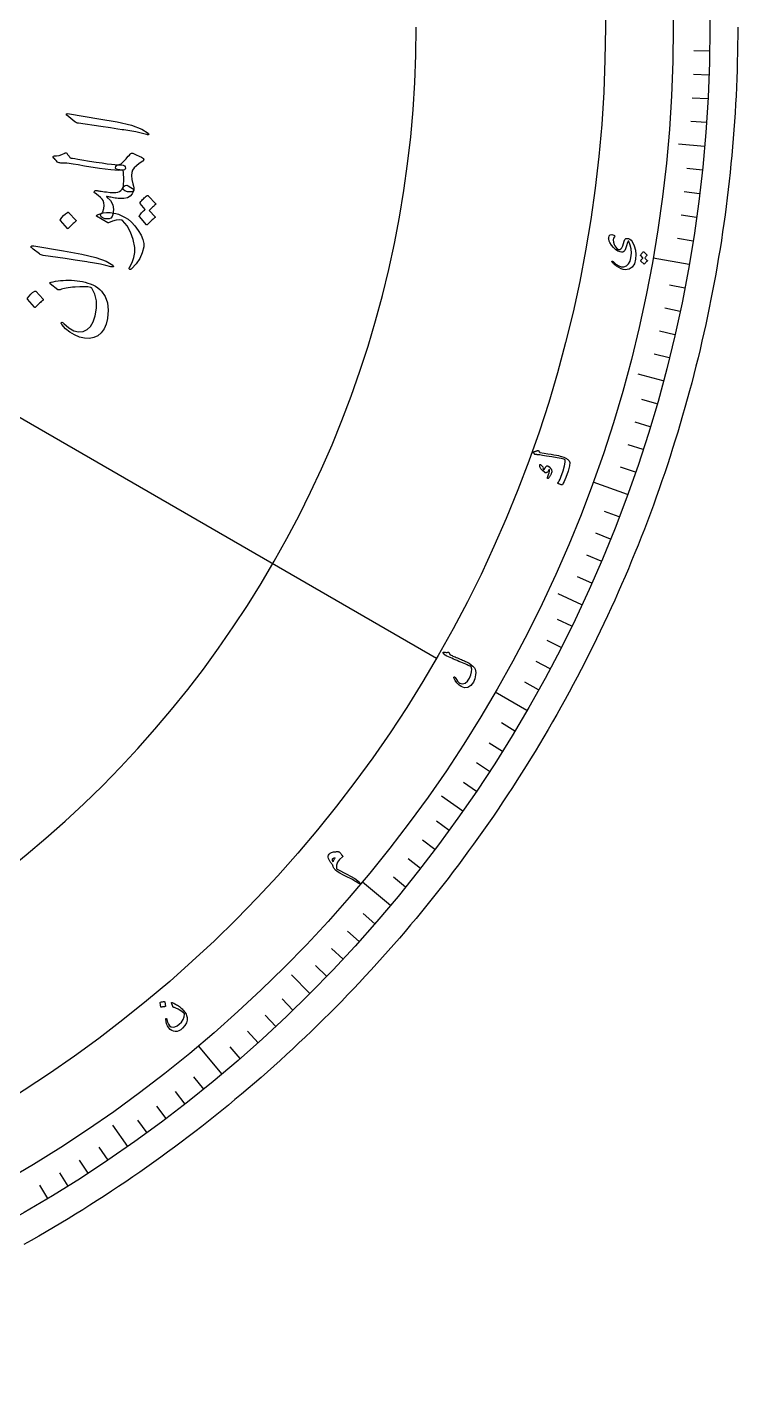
# Model space of a CAD drawing. Header units: millimetres. Extents: x -56 to 56, y -56 to 72.
# Drawn here: x 27.2 to 55.5, y -54.4 to 0 of the extents above; entities that cross this region are included whole.
import ezdxf

# ---------------------------------------------------------------- set-up
doc = ezdxf.new("R2010")
doc.units = ezdxf.units.MM
for name, color, linetype in [('CUT_OUTER', 1, 'Continuous'), ('ENGRAVE', 7, 'Continuous'), ('ENGRAVE_FINE', 8, 'Continuous'), ('TEXT', 5, 'Continuous')]:
    doc.layers.add(name, color=color, linetype=linetype)

msp = doc.modelspace()

# ---------------------------------------------------------------- linework, layer by layer
at = {"layer": 'CUT_OUTER'}
msp.add_lwpolyline([(55.5, 0), (55.499, -0.3405), (55.4958, -0.6811), (55.4906, -1.0216), (55.4833, -1.362), (55.4739, -1.7025), (55.4624, -2.0428), (55.4488, -2.3831), (55.4331, -2.7233), (55.4154, -3.0633), (55.3956, -3.4033), (55.3736, -3.7431), (55.3496, -4.0828), (55.3235, -4.4224), (55.2953, -4.7618), (55.2651, -5.1009), (55.2328, -5.44), (55.1983, -5.7788), (55.1618, -6.1173), (55.1233, -6.4557), (55.0826, -6.7938), (55.0399, -7.1316), (54.9951, -7.4692), (54.9482, -7.8065), (54.8993, -8.1435), (54.8483, -8.4802), (54.7952, -8.8166), (54.7401, -9.1527), (54.6829, -9.4884), (54.6237, -9.8237), (54.5624, -10.1587), (54.499, -10.4933), (54.4336, -10.8275), (54.3661, -11.1613), (54.2966, -11.4947), (54.2251, -11.8276), (54.1515, -12.1601), (54.0758, -12.4922), (53.9982, -12.8237), (53.9185, -13.1548), (53.8367, -13.4854), (53.753, -13.8155), (53.6672, -14.145), (53.5794, -14.4741), (53.4896, -14.8026), (53.3977, -15.1305), (53.3039, -15.4578), (53.208, -15.7846), (53.1102, -16.1108), (53.0103, -16.4364), (52.9085, -16.7613), (52.8046, -17.0857), (52.6988, -17.4093), (52.591, -17.7324), (52.4812, -18.0547), (52.3694, -18.3764), (52.2557, -18.6974), (52.14, -19.0177), (52.0223, -19.3372), (51.9027, -19.6561), (51.7811, -19.9742), (51.6576, -20.2915), (51.5321, -20.6081), (51.4047, -20.9239), (51.2753, -21.2389), (51.144, -21.5532), (51.0108, -21.8666), (50.8757, -22.1791), (50.7386, -22.4909), (50.5997, -22.8018), (50.4588, -23.1118), (50.3161, -23.421), (50.1714, -23.7293), (50.0249, -24.0367), (49.8764, -24.3432), (49.7261, -24.6488), (49.5739, -24.9534), (49.4199, -25.2571), (49.264, -25.5599), (49.1062, -25.8617), (48.9466, -26.1625), (48.7852, -26.4624), (48.6219, -26.7612), (48.4568, -27.059), (48.2898, -27.3558), (48.1211, -27.6516), (47.9505, -27.9464), (47.7781, -28.2401), (47.6039, -28.5327), (47.428, -28.8243), (47.2502, -29.1147), (47.0707, -29.4041), (46.8894, -29.6924), (46.7063, -29.9795), (46.5215, -30.2655), (46.3349, -30.5504), (46.1466, -30.8341), (45.9565, -31.1167), (45.7647, -31.3981), (45.5712, -31.6783), (45.376, -31.9574), (45.179, -32.2352), (44.9804, -32.5118), (44.78, -32.7872), (44.578, -33.0613), (44.3743, -33.3342), (44.1689, -33.6059), (43.9619, -33.8762), (43.7532, -34.1454), (43.5429, -34.4132), (43.3309, -34.6797), (43.1173, -34.9449), (42.9021, -35.2088), (42.6852, -35.4714), (42.4668, -35.7327), (42.2467, -35.9925), (42.0251, -36.2511), (41.8019, -36.5083), (41.5771, -36.7641), (41.3507, -37.0185), (41.1228, -37.2715), (40.8933, -37.5231), (40.6623, -37.7734), (40.4298, -38.0221), (40.1957, -38.2695), (39.9601, -38.5154), (39.7231, -38.7599), (39.4845, -39.0029), (39.2444, -39.2444), (39.0029, -39.4845), (38.7599, -39.7231), (38.5154, -39.9601), (38.2695, -40.1957), (38.0221, -40.4298), (37.7734, -40.6623), (37.5231, -40.8933), (37.2715, -41.1228), (37.0185, -41.3507), (36.7641, -41.5771), (36.5083, -41.8019), (36.2511, -42.0251), (35.9925, -42.2467), (35.7327, -42.4668), (35.4714, -42.6852), (35.2088, -42.9021), (34.9449, -43.1173), (34.6797, -43.3309), (34.4132, -43.5429), (34.1454, -43.7532), (33.8762, -43.9619), (33.6059, -44.1689), (33.3342, -44.3743), (33.0613, -44.578), (32.7872, -44.78), (32.5118, -44.9804), (32.2352, -45.179), (31.9574, -45.376), (31.6783, -45.5712), (31.3981, -45.7647), (31.1167, -45.9565), (30.8341, -46.1466), (30.5504, -46.3349), (30.2655, -46.5215), (29.9795, -46.7063), (29.6924, -46.8894), (29.4041, -47.0707), (29.1147, -47.2502), (28.8243, -47.428), (28.5327, -47.6039), (28.2401, -47.7781), (27.9464, -47.9505), (27.6516, -48.1211), (27.3558, -48.2898), (27.059, -48.4568)], dxfattribs=at)
at = {"layer": 'ENGRAVE'}
for points in [[(0, 0), (43.4983, -25.1137)], [(54.183, -4.7404), (53.1464, -4.6497)], [(53.5637, -9.4447), (52.129, -9.1917)], [(52.5367, -14.0772), (51.5315, -13.8078)], [(51.1099, -18.6025), (49.7409, -18.1042)], [(49.2941, -22.9862), (48.351, -22.5464)], [(47.1031, -27.195), (45.8414, -26.4666)], [(44.5537, -31.1968), (43.7012, -30.5999)], [(41.6652, -34.9612), (40.5491, -34.0248)], [(38.4595, -38.4595), (37.7237, -37.7237)], [(34.9612, -41.6652), (34.0248, -40.5491)], [(31.1968, -44.5537), (30.5999, -43.7012)]]:
    msp.add_lwpolyline(points, dxfattribs=at)
for radius in [54.39, 54.39, 52.9331, 50.2275, 50.2275]:
    msp.add_circle((0, 0), radius, dxfattribs=at)
msp.add_arc((0, 0), 42.6934, 270, 0, dxfattribs=at)
at = {"layer": 'ENGRAVE_FINE'}
for points in [[(54.3817, -0.9492), (53.7574, -0.9383)], [(54.3569, -1.8982), (53.7329, -1.8764)], [(54.3155, -2.8466), (53.6919, -2.8139)], [(54.2575, -3.7941), (53.6347, -3.7505)], [(54.092, -5.6853), (53.4711, -5.62)], [(53.9846, -6.6285), (53.3649, -6.5524)], [(53.8607, -7.5696), (53.2424, -7.4827)], [(53.7204, -8.5085), (53.1037, -8.4108)], [(53.3907, -10.3781), (52.7778, -10.259)], [(53.2014, -11.3083), (52.5907, -11.1785)], [(52.996, -12.2351), (52.3876, -12.0946)], [(52.7744, -13.1581), (52.1686, -13.0071)], [(52.283, -14.9919), (51.6828, -14.8198)], [(52.0134, -15.9021), (51.4163, -15.7195)], [(51.728, -16.8074), (51.1341, -16.6145)], [(51.4268, -17.7077), (50.8364, -17.5044)], [(50.7774, -19.4916), (50.1945, -19.2679)], [(50.4295, -20.3749), (49.8506, -20.141)], [(50.0663, -21.2519), (49.4915, -21.0079)], [(49.6877, -22.1224), (49.1173, -21.8684)], [(48.8854, -23.843), (48.3242, -23.5693)], [(48.4618, -24.6925), (47.9055, -24.4091)], [(48.0235, -25.5346), (47.4722, -25.2414)], [(47.5706, -26.3688), (47.0245, -26.0661)], [(46.6213, -28.0129), (46.0861, -27.6913)], [(46.1253, -28.8223), (45.5958, -28.4914)], [(45.6153, -29.6229), (45.0916, -29.2829)], [(45.0914, -30.4145), (44.5737, -30.0654)], [(44.0024, -31.9696), (43.4973, -31.6026)], [(43.4378, -32.7327), (42.9391, -32.357)], [(42.8599, -33.4858), (42.3679, -33.1014)], [(42.269, -34.2287), (41.7837, -33.8358)], [(41.0487, -35.6831), (40.5774, -35.2734)], [(40.4196, -36.394), (39.9556, -35.9762)], [(39.7783, -37.0939), (39.3217, -36.6681)], [(39.1249, -37.7825), (38.6758, -37.3487)], [(37.7825, -39.1249), (37.3487, -38.6758)], [(37.0939, -39.7783), (36.6681, -39.3217)], [(36.394, -40.4196), (35.9762, -39.9556)], [(35.6831, -41.0487), (35.2734, -40.5774)], [(34.2287, -42.269), (33.8358, -41.7837)], [(33.4858, -42.8599), (33.1014, -42.3679)], [(32.7327, -43.4378), (32.357, -42.9391)], [(31.9696, -44.0024), (31.6026, -43.4973)], [(30.4145, -45.0914), (30.0654, -44.5737)], [(29.6229, -45.6153), (29.2829, -45.0916)], [(28.8223, -46.1253), (28.4914, -45.5958)], [(28.0129, -46.6213), (27.6913, -46.0861)]]:
    msp.add_lwpolyline(points, dxfattribs=at)
at = {"layer": 'TEXT'}
for points in [[(28.8479, -3.5682), (28.7731, -3.5), (28.7522, -3.4557), (28.7854, -3.4353), (28.8725, -3.4389), (30.0517, -3.6391), (30.775, -3.764), (31.3428, -3.9008), (31.7553, -4.0493), (32.0124, -4.2097), (32.0311, -4.2314), (32.0397, -4.2485), (32.0382, -4.261), (32.0267, -4.2689), (32.0107, -4.2735), (31.9912, -4.2745), (31.9683, -4.2722), (31.9418, -4.2663), (31.7385, -4.2118), (31.5203, -4.1634), (31.2872, -4.1211), (31.0394, -4.0849), (30.9749, -4.0742), (30.8004, -4.0473), (30.5157, -4.004), (30.1209, -3.9445), (29.2434, -3.8201), (29.1976, -3.8103), (29.1565, -3.7968), (29.1203, -3.7795), (29.0888, -3.7585)], [(29.3675, -5.2724), (29.6713, -5.322), (29.9416, -5.3646), (30.1787, -5.4001), (30.3824, -5.4286), (30.5525, -5.45), (30.6887, -5.4641), (30.7909, -5.4711), (30.8592, -5.4708), (30.9482, -5.4676), (31.0177, -5.4805), (31.0677, -5.5097), (31.0983, -5.555), (31.109, -5.6035), (31.0989, -5.642), (31.0683, -5.6706), (31.0171, -5.6892), (30.8382, -5.6982), (30.5219, -5.6735), (30.0679, -5.6151), (29.4765, -5.523), (29.2232, -5.4787), (29.0206, -5.4449), (28.8687, -5.4215), (28.7674, -5.4085), (28.5376, -5.4023), (28.4977, -5.3988), (28.4627, -5.391), (28.4326, -5.3788), (28.4074, -5.3624), (28.3507, -5.3041), (28.3069, -5.2587), (28.276, -5.2262), (28.2579, -5.2066), (28.2335, -5.1698), (28.2284, -5.1433), (28.2425, -5.1269), (28.2759, -5.1208), (28.3667, -5.1178), (28.4658, -5.0975), (28.5734, -5.0599), (28.6893, -5.0051), (28.712, -4.9955), (28.7326, -4.9941), (28.7509, -5.0009), (28.767, -5.0159), (28.7854, -5.0379), (28.8027, -5.0588), (28.8186, -5.0783), (28.8334, -5.0966), (28.8469, -5.1136), (28.8592, -5.1293), (28.8703, -5.1437), (28.8801, -5.1569), (28.8975, -5.1766), (28.9161, -5.1917), (28.936, -5.2021), (28.9571, -5.2077), (29.0048, -5.2139), (29.0891, -5.2267), (29.21, -5.2462), (29.3675, -5.2724)], [(30.711, -5.5921), (30.7211, -5.5357), (30.7468, -5.496), (30.7882, -5.4731), (30.8452, -5.467), (30.8731, -5.4648), (30.9029, -5.4536), (30.9344, -5.4334), (30.9677, -5.4042), (30.9861, -5.3853), (31.0066, -5.3644), (31.0293, -5.3415), (31.054, -5.3167), (31.0803, -5.2897), (31.1074, -5.2605), (31.1355, -5.2291), (31.1645, -5.1953), (31.2188, -5.1325), (31.2637, -5.0835), (31.2992, -5.0484), (31.3254, -5.0271), (31.3469, -5.0136), (31.3673, -5.0068), (31.3865, -5.0067), (31.4046, -5.0131), (31.5396, -5.0703), (31.6542, -5.124), (31.7483, -5.174), (31.822, -5.2205), (31.8306, -5.2297), (31.8352, -5.2417), (31.836, -5.2564), (31.8329, -5.2738), (31.8263, -5.295), (31.819, -5.3116), (31.8111, -5.3236), (31.8025, -5.331), (31.6607, -5.4201), (31.5448, -5.5086), (31.4549, -5.5965), (31.391, -5.6837), (31.3563, -5.7801), (31.3472, -5.9035), (31.3635, -6.0538), (31.4053, -6.2311), (31.4264, -6.3169), (31.4383, -6.3896), (31.4412, -6.4492), (31.4351, -6.4957), (31.4254, -6.5164), (31.4091, -6.5315), (31.3861, -6.5411), (31.3564, -6.545), (31.1933, -6.5422), (31.0816, -6.5142), (31.0214, -6.4609), (31.0125, -6.3824), (31.0241, -6.3041), (31.0326, -6.223), (31.038, -6.1393), (31.0405, -6.0528), (31.0394, -5.9638), (31.0346, -5.8726), (31.026, -5.7791), (31.0137, -5.6833), (30.8798, -5.677), (30.7847, -5.6597), (30.7285, -5.6314), (30.711, -5.5921)], [(29.8711, -6.5295), (29.8849, -6.5109), (29.9043, -6.4994), (29.9293, -6.4951), (29.96, -6.498), (29.9812, -6.5007), (30.0105, -6.5046), (30.0479, -6.5097), (30.0935, -6.5161), (30.147, -6.5237), (30.2081, -6.5324), (30.2767, -6.5421), (30.3529, -6.5529), (30.4988, -6.5719), (30.6225, -6.5799), (30.7239, -6.5769), (30.8031, -6.5629), (30.8691, -6.5374), (30.9259, -6.4989), (30.9738, -6.4472), (31.0125, -6.3824), (31.0518, -6.3228), (31.0998, -6.2914), (31.1567, -6.288), (31.2224, -6.3129), (31.3216, -6.3697), (31.3904, -6.4183), (31.4286, -6.4587), (31.4363, -6.491), (31.3818, -6.6239), (31.2989, -6.7221), (31.1875, -6.7857), (31.0477, -6.8146), (31.0057, -6.8157), (30.9611, -6.8159), (30.914, -6.8151), (30.8644, -6.8133), (30.812, -6.8098), (30.7568, -6.8039), (30.6987, -6.7958), (30.6379, -6.7853), (30.5788, -6.7743), (30.5263, -6.7648), (30.4804, -6.7568), (30.441, -6.7501), (30.4087, -6.7448), (30.3844, -6.7406), (30.3679, -6.7376), (30.3593, -6.7358), (30.3552, -6.735), (30.3525, -6.7352), (30.3511, -6.7364), (30.351, -6.7386), (30.3524, -6.7418), (30.3558, -6.7462), (30.3611, -6.7517), (30.3683, -6.7583), (30.5122, -6.8985), (30.6005, -7.0608), (30.6331, -7.2454), (30.6101, -7.4522), (30.5778, -7.5341), (30.5264, -7.5908), (30.4561, -7.6222), (30.3666, -7.6285), (30.29, -7.6174), (30.2274, -7.5987), (30.1788, -7.5725), (30.1441, -7.5387), (30.1232, -7.5029), (30.1158, -7.4707), (30.1219, -7.4421), (30.1415, -7.4172), (30.1644, -7.3972), (30.1819, -7.3789), (30.1939, -7.3623), (30.2004, -7.3474), (30.2415, -7.2128), (30.2586, -7.0925), (30.2518, -6.9866), (30.221, -6.895), (30.1833, -6.8361), (30.1167, -6.7677), (30.0213, -6.6896), (29.897, -6.6019), (29.8774, -6.5869), (29.8665, -6.5698), (29.8644, -6.5507), (29.8711, -6.5295)], [(31.6928, -7.0176), (31.6885, -7.0102), (31.6871, -7.001), (31.6888, -6.9901), (31.6934, -6.9775), (31.7231, -6.936), (31.7542, -6.8963), (31.7866, -6.8586), (31.8204, -6.8229), (31.856, -6.7888), (31.8936, -6.7563), (31.9334, -6.7253), (31.9752, -6.6958), (31.9869, -6.691), (31.998, -6.6905), (32.0087, -6.6943), (32.0188, -6.7024), (32.3152, -7.0234), (32.3182, -7.0308), (32.3158, -7.0399), (32.3079, -7.0507), (32.2945, -7.0631), (32.2831, -7.0711), (32.2667, -7.0846), (32.2454, -7.1037), (32.2191, -7.1285), (32.1875, -7.159), (32.1502, -7.1955), (32.1072, -7.2381), (32.0585, -7.2867), (32.2877, -7.5393), (32.294, -7.5498), (32.2932, -7.5609), (32.2853, -7.5727), (32.2704, -7.585), (32.2575, -7.5957), (32.2378, -7.6128), (32.2114, -7.6362), (32.1782, -7.666), (32.1382, -7.7028), (32.0911, -7.7471), (32.0369, -7.7989), (31.9757, -7.8583), (31.9667, -7.8638), (31.9588, -7.8651), (31.952, -7.8624), (31.9463, -7.8555), (31.6652, -7.5336), (31.6609, -7.5261), (31.6596, -7.517), (31.6613, -7.5061), (31.6659, -7.4935), (31.6892, -7.4576), (31.7142, -7.4234), (31.741, -7.391), (31.7695, -7.3602), (31.7995, -7.3312), (31.8306, -7.3036), (31.8629, -7.2777), (31.8963, -7.2533)], [(28.5145, -7.6857), (28.5102, -7.6783), (28.5089, -7.6691), (28.5106, -7.6583), (28.5152, -7.6457), (28.5766, -7.5643), (28.6449, -7.4904), (28.7199, -7.4241), (28.8017, -7.3651), (28.8131, -7.3603), (28.8233, -7.3596), (28.8325, -7.363), (28.8406, -7.3705), (29.1383, -7.6868), (29.1446, -7.6973), (29.1438, -7.7084), (29.1359, -7.7201), (29.121, -7.7325), (29.108, -7.7432), (29.0884, -7.7602), (29.062, -7.7837), (29.0288, -7.8135), (28.9888, -7.8502), (28.9417, -7.8945), (28.8875, -7.9464), (28.8263, -8.0058), (28.8168, -8.0133), (28.8085, -8.0161), (28.8014, -8.0142), (28.7956, -8.0076)], [(31.3449, -9.6116), (31.3313, -9.6237), (31.318, -9.6321), (31.3051, -9.6368), (31.2926, -9.6378), (31.283, -9.6362), (31.2741, -9.6316), (31.2661, -9.6241), (31.2588, -9.6137), (31.2554, -9.604), (31.2556, -9.5927), (31.2594, -9.5799), (31.2667, -9.5655), (31.3744, -9.3594), (31.4454, -9.1567), (31.4797, -8.9574), (31.4771, -8.7614), (31.4174, -8.4431), (31.3154, -8.1582), (31.1712, -7.9066), (30.9846, -7.6884), (30.9808, -7.685), (30.9775, -7.6821), (30.9747, -7.6796), (30.9724, -7.6776), (30.9704, -7.6759), (30.9682, -7.6745), (30.966, -7.6735), (30.9637, -7.6727), (30.8652, -7.6623), (30.7434, -7.6778), (30.5983, -7.7192), (30.43, -7.7863), (30.4202, -7.7878), (30.412, -7.7878), (30.4055, -7.7864), (30.4006, -7.7835), (29.9582, -7.519), (29.9443, -7.4993), (29.9633, -7.4764), (30.0153, -7.4503), (30.1001, -7.4212), (30.225, -7.3908), (30.3576, -7.3757), (30.4982, -7.3759), (30.6465, -7.3915), (30.7281, -7.4086), (30.827, -7.4411), (30.9431, -7.4889), (31.0765, -7.552), (31.2152, -7.6379), (31.3517, -7.7553), (31.486, -7.9042), (31.6182, -8.0846), (31.7288, -8.2705), (31.8017, -8.442), (31.837, -8.599), (31.8347, -8.7414), (31.7758, -8.9788), (31.6746, -9.203), (31.5309, -9.4139), (31.3449, -9.6116)], [(27.4376, -8.8314), (27.3628, -8.7632), (27.342, -8.7189), (27.3751, -8.6985), (27.4622, -8.7021), (28.6415, -8.9023), (29.3647, -9.0272), (29.9326, -9.164), (30.345, -9.3125), (30.6021, -9.4729), (30.6208, -9.4946), (30.6294, -9.5117), (30.628, -9.5242), (30.6164, -9.5321), (30.6004, -9.5367), (30.5809, -9.5377), (30.558, -9.5354), (30.5316, -9.5295), (30.3282, -9.475), (30.11, -9.4266), (29.877, -9.3843), (29.6291, -9.3481), (29.5646, -9.3374), (29.3901, -9.3105), (29.1054, -9.2672), (28.7106, -9.2077), (27.8331, -9.0833), (27.7873, -9.0735), (27.7463, -9.06), (27.71, -9.0427), (27.6785, -9.0217)], [(50.5898, -8.3343), (50.5579, -8.3945), (50.5452, -8.4655), (50.5516, -8.5473), (50.5771, -8.6401), (50.6061, -8.7012), (50.6439, -8.7546), (50.6907, -8.8001), (50.7465, -8.838), (50.7581, -8.8428), (50.7707, -8.8452), (50.7841, -8.8453), (50.7985, -8.8429), (50.8462, -8.8188), (50.8872, -8.7716), (50.9214, -8.7012), (50.9488, -8.6076), (50.9746, -8.515), (51.0042, -8.4495), (51.0376, -8.4111), (51.0749, -8.3999), (51.1474, -8.4099), (51.2093, -8.4348), (51.2607, -8.4747), (51.3014, -8.5295), (51.3769, -8.6952), (51.4238, -8.8667), (51.4419, -9.0436), (51.4313, -9.2258), (51.3827, -9.4181), (51.2981, -9.553), (51.1781, -9.6302), (51.0229, -9.6499), (50.9421, -9.6374), (50.8571, -9.6093), (50.7679, -9.5655), (50.6745, -9.5063), (50.649, -9.487), (50.6246, -9.4676), (50.6013, -9.448), (50.579, -9.4282), (50.5576, -9.4081), (50.5371, -9.3876), (50.5174, -9.3665), (50.4985, -9.345), (50.4911, -9.334), (50.489, -9.325), (50.4921, -9.3179), (50.5004, -9.3128), (50.5099, -9.3109), (50.519, -9.3117), (50.5275, -9.3152), (50.5355, -9.3214), (50.6511, -9.4266), (50.7599, -9.4967), (50.8621, -9.5315), (50.9576, -9.5306), (51.0656, -9.4904), (51.15, -9.4172), (51.2106, -9.3111), (51.2474, -9.1722), (51.2652, -8.989), (51.2568, -8.8199), (51.2223, -8.6651), (51.1619, -8.5248), (51.1563, -8.516), (51.1498, -8.512), (51.1426, -8.5127), (51.1345, -8.5181), (51.1172, -8.5428), (51.0986, -8.5874), (51.0785, -8.6519), (51.057, -8.7364), (51.0314, -8.8217), (50.9999, -8.8846), (50.9625, -8.9253), (50.9193, -8.9437), (50.8717, -8.9473), (50.8234, -8.9421), (50.7743, -8.9282), (50.7245, -8.9054), (50.6296, -8.8434), (50.5458, -8.766), (50.4729, -8.6732), (50.4109, -8.5652), (50.3966, -8.5369), (50.3847, -8.5098), (50.3751, -8.4838), (50.3678, -8.459), (50.3628, -8.4355), (50.3597, -8.4133), (50.3588, -8.3924), (50.3598, -8.373), (50.3793, -8.2993), (50.4198, -8.2589), (50.4816, -8.2516), (50.5646, -8.2775), (50.586, -8.2904), (50.5973, -8.3041), (50.5986, -8.3188), (50.5898, -8.3343)], [(51.6354, -9.086), (51.6334, -9.0831), (51.6325, -9.0793), (51.6328, -9.0747), (51.6343, -9.0693), (51.645, -9.0507), (51.6564, -9.033), (51.6684, -9.0159), (51.681, -8.9997), (51.6944, -8.9841), (51.7088, -8.969), (51.724, -8.9544), (51.7402, -8.9404), (51.7448, -8.938), (51.7493, -8.9373), (51.7538, -8.9385), (51.7583, -8.9415), (51.8916, -9.0645), (51.8931, -9.0675), (51.8924, -9.0714), (51.8895, -9.0762), (51.8845, -9.082), (51.8801, -9.0857), (51.8738, -9.0921), (51.8657, -9.1009), (51.8557, -9.1123), (51.8438, -9.1264), (51.8297, -9.1431), (51.8135, -9.1626), (51.7951, -9.1849), (51.8979, -9.2824), (51.9008, -9.2866), (51.9009, -9.2913), (51.898, -9.2965), (51.8923, -9.3022), (51.8873, -9.3072), (51.8798, -9.3151), (51.8697, -9.3259), (51.857, -9.3397), (51.8418, -9.3566), (51.8238, -9.377), (51.8032, -9.4007), (51.7799, -9.4279), (51.7764, -9.4305), (51.7732, -9.4314), (51.7703, -9.4304), (51.7677, -9.4278), (51.6416, -9.303), (51.6395, -9.3), (51.6387, -9.2962), (51.639, -9.2916), (51.6405, -9.2862), (51.6489, -9.2703), (51.6581, -9.2551), (51.668, -9.2405), (51.6787, -9.2266), (51.69, -9.2133), (51.7019, -9.2006), (51.7143, -9.1885), (51.7272, -9.177)], [(28.1431, -10.1426), (28.2328, -10.1245), (28.3258, -10.1085), (28.422, -10.0946), (28.5214, -10.0829), (28.6244, -10.074), (28.7315, -10.0687), (28.8426, -10.0671), (28.9579, -10.069), (29.0716, -10.0746), (29.1831, -10.0853), (29.2923, -10.1011), (29.3991, -10.1218), (29.504, -10.1477), (29.6072, -10.1788), (29.7086, -10.2151), (29.8084, -10.2566), (29.9108, -10.3086), (30.0028, -10.3666), (30.0844, -10.4306), (30.1556, -10.5007), (30.3033, -10.7135), (30.3922, -10.9654), (30.4221, -11.2561), (30.3932, -11.5859), (30.3378, -11.8151), (30.2541, -12.0065), (30.1421, -12.1602), (30.0019, -12.2761), (29.8422, -12.3487), (29.6691, -12.3819), (29.4827, -12.3757), (29.283, -12.33), (29.0806, -12.2472), (28.8945, -12.1366), (28.7246, -11.9983), (28.5709, -11.8323), (28.5548, -11.8081), (28.5478, -11.7871), (28.5501, -11.7691), (28.5616, -11.7543), (28.5805, -11.7427), (28.6022, -11.7438), (28.6268, -11.7576), (28.6543, -11.7842), (28.8559, -11.9627), (29.0503, -12.0765), (29.2375, -12.1254), (29.4176, -12.1095), (29.5784, -12.0352), (29.7137, -11.9057), (29.8236, -11.721), (29.908, -11.481), (29.9583, -11.1771), (29.9512, -10.8925), (29.8868, -10.6271), (29.765, -10.3809), (29.7599, -10.3751), (29.7516, -10.3698), (29.7401, -10.3648), (29.7253, -10.3602), (29.6058, -10.3354), (29.4621, -10.3236), (29.2941, -10.3249), (29.1019, -10.3391), (29.0041, -10.35), (28.9129, -10.3614), (28.8281, -10.3733), (28.7497, -10.3856), (28.6781, -10.3988), (28.6134, -10.4133), (28.5556, -10.4289), (28.5047, -10.4458), (28.4785, -10.4532), (28.4556, -10.4553), (28.436, -10.4519), (28.4198, -10.4432), (28.1101, -10.2092), (28.0934, -10.1906), (28.0933, -10.1733), (28.1099, -10.1573), (28.1431, -10.1426)], [(27.2061, -10.8224), (27.2018, -10.815), (27.2005, -10.8058), (27.2021, -10.795), (27.2067, -10.7824), (27.2682, -10.701), (27.3364, -10.6271), (27.4114, -10.5608), (27.4933, -10.5019), (27.5046, -10.497), (27.5149, -10.4963), (27.524, -10.4997), (27.5321, -10.5072), (27.8298, -10.8235), (27.8361, -10.834), (27.8353, -10.8451), (27.8275, -10.8568), (27.8125, -10.8692), (27.7996, -10.8799), (27.7799, -10.8969), (27.7535, -10.9204), (27.7204, -10.9502), (27.6803, -10.9869), (27.6332, -11.0313), (27.5791, -11.0831), (27.5179, -11.1425), (27.5083, -11.15), (27.5, -11.1528), (27.493, -11.1509), (27.4872, -11.1443)], [(47.3574, -16.8959), (47.3814, -16.8927), (47.4044, -16.8887), (47.4266, -16.8839), (47.4478, -16.8782), (47.4682, -16.8715), (47.4878, -16.8637), (47.5065, -16.8549), (47.5245, -16.845), (47.5337, -16.842), (47.5427, -16.8431), (47.5516, -16.8484), (47.5604, -16.8577), (47.6053, -16.9112), (47.6102, -16.9166), (47.6146, -16.9208), (47.6184, -16.9237), (47.6215, -16.9253), (47.7856, -16.9492), (47.9335, -16.9716), (48.0654, -16.9926), (48.181, -17.0122), (48.2804, -17.0307), (48.3633, -17.048), (48.4296, -17.0642), (48.4795, -17.0794), (48.5721, -17.112), (48.6009, -17.1241), (48.6293, -17.1375), (48.6574, -17.1525), (48.685, -17.1689), (48.7122, -17.1869), (48.7389, -17.2066), (48.7652, -17.228), (48.791, -17.2511), (48.8155, -17.3243), (48.8008, -17.4613), (48.7466, -17.662), (48.6518, -17.926), (48.6186, -18.0071), (48.5857, -18.0813), (48.5531, -18.1486), (48.5209, -18.209), (48.5163, -18.2139), (48.5111, -18.2167), (48.5053, -18.2173), (48.499, -18.2159), (48.4696, -18.2068), (48.443, -18.1984), (48.419, -18.1905), (48.3978, -18.1833), (48.379, -18.1766), (48.3625, -18.1703), (48.3482, -18.1645), (48.3362, -18.1591), (48.3296, -18.1556), (48.3266, -18.1517), (48.3274, -18.1473), (48.3317, -18.1424), (48.3615, -18.1033), (48.3925, -18.0502), (48.4246, -17.983), (48.4578, -17.9016), (48.5479, -17.6554), (48.6059, -17.4583), (48.6325, -17.3107), (48.628, -17.2127), (48.5705, -17.1924), (48.4618, -17.1671), (48.302, -17.1366), (48.0912, -17.1007), (47.8796, -17.0661), (47.7195, -17.0403), (47.6106, -17.0235), (47.553, -17.0158), (47.5371, -17.0142), (47.5222, -17.0126), (47.5084, -17.0112), (47.4955, -17.0099), (47.4839, -17.0087), (47.4734, -17.0077), (47.4643, -17.0069), (47.4564, -17.0063), (47.4395, -17.0039), (47.4244, -16.999), (47.4109, -16.9915), (47.3992, -16.9816), (47.34, -16.9209), (47.3362, -16.9163), (47.3341, -16.912), (47.3338, -16.9081), (47.3352, -16.9046), (47.3392, -16.9011), (47.3443, -16.8985), (47.3503, -16.8968), (47.3574, -16.8959)], [(47.6154, -17.4094), (47.6171, -17.4061), (47.6196, -17.4036), (47.6229, -17.4019), (47.627, -17.401), (47.6302, -17.4014), (47.6335, -17.4023), (47.6368, -17.4038), (47.6402, -17.4058), (47.7257, -17.4814), (47.7341, -17.4898), (47.74, -17.4977), (47.7435, -17.5049), (47.7446, -17.5115), (47.7427, -17.5373), (47.7442, -17.5604), (47.7491, -17.5808), (47.7574, -17.5985), (47.7633, -17.6036), (47.7719, -17.6028), (47.7832, -17.5961), (47.7971, -17.5836), (47.8046, -17.5745), (47.812, -17.565), (47.8192, -17.555), (47.8264, -17.5446), (47.8335, -17.5337), (47.8405, -17.5221), (47.8476, -17.5098), (47.8546, -17.4968), (47.8917, -17.4568), (47.9381, -17.4565), (47.9937, -17.4961), (48.0585, -17.5756), (48.0756, -17.605), (48.0875, -17.6319), (48.0941, -17.6564), (48.0955, -17.6785), (48.0922, -17.7009), (48.0834, -17.7303), (48.069, -17.7668), (48.049, -17.8102), (48.0383, -17.8322), (48.0273, -17.8527), (48.0161, -17.8719), (48.0046, -17.8895), (47.9931, -17.9059), (47.9821, -17.9211), (47.9715, -17.9351), (47.9614, -17.9479), (47.9529, -17.955), (47.9448, -17.9593), (47.9369, -17.9607), (47.9292, -17.9593), (47.9223, -17.9554), (47.9183, -17.9499), (47.9173, -17.9429), (47.9193, -17.9343), (47.9273, -17.9077), (47.9368, -17.8776), (47.9478, -17.844), (47.9603, -17.8071), (47.9836, -17.7382), (47.9992, -17.6834), (48.007, -17.6427), (48.0073, -17.6163), (48.0061, -17.6124), (48.0038, -17.6097), (48.0002, -17.6082), (47.9955, -17.6077), (47.9922, -17.6084), (47.9886, -17.6105), (47.9847, -17.6141), (47.9806, -17.6192), (47.9475, -17.6686), (47.9325, -17.6888), (47.9169, -17.705), (47.9006, -17.7173), (47.8836, -17.7256), (47.8653, -17.7311), (47.8481, -17.732), (47.8321, -17.7284), (47.8173, -17.7201), (47.7236, -17.6468), (47.6587, -17.5706), (47.6227, -17.4915), (47.6154, -17.4094)], [(43.7683, -24.9038), (43.7647, -24.8978), (43.763, -24.8918), (43.7634, -24.8858), (43.7658, -24.8798), (43.7699, -24.8749), (43.7755, -24.8718), (43.7826, -24.8708), (43.7912, -24.8717), (43.8402, -24.8785), (43.8844, -24.8811), (43.9237, -24.8796), (43.9582, -24.8738), (43.9699, -24.873), (43.9807, -24.8769), (43.9904, -24.8857), (43.9991, -24.8992), (44.0028, -24.9068), (44.0063, -24.9141), (44.0098, -24.9209), (44.0131, -24.9275), (44.0162, -24.9337), (44.019, -24.9394), (44.0216, -24.9446), (44.0237, -24.9494), (44.028, -24.9577), (44.0342, -24.9655), (44.0425, -24.9728), (44.0528, -24.9795), (44.0841, -24.9945), (44.1185, -25.0105), (44.156, -25.0273), (44.1966, -25.0451), (44.2402, -25.0638), (44.2868, -25.0836), (44.3363, -25.1046), (44.3889, -25.1266), (44.4417, -25.1479), (44.4912, -25.1682), (44.5373, -25.1877), (44.58, -25.2062), (44.6195, -25.2237), (44.656, -25.2403), (44.6895, -25.2558), (44.7199, -25.2703), (44.808, -25.3171), (44.8861, -25.3706), (44.9543, -25.431), (45.0126, -25.4982), (45.0411, -25.5478), (45.0584, -25.6095), (45.0645, -25.6831), (45.0594, -25.7687), (45.0452, -25.8568), (45.0253, -25.9358), (44.9998, -26.0058), (44.9688, -26.0668), (44.8626, -26.2029), (44.7456, -26.2762), (44.6181, -26.2867), (44.4803, -26.2347), (44.3916, -26.1722), (44.3148, -26.094), (44.2497, -26.0003), (44.1962, -25.8911), (44.1937, -25.8837), (44.1933, -25.8772), (44.1949, -25.8717), (44.1986, -25.8671), (44.2038, -25.8629), (44.2089, -25.8604), (44.2139, -25.8595), (44.2188, -25.8604), (44.2254, -25.8628), (44.231, -25.8663), (44.2356, -25.8711), (44.2393, -25.877), (44.2935, -25.9618), (44.3433, -26.0277), (44.3888, -26.0747), (44.4301, -26.1026), (44.5395, -26.1279), (44.6408, -26.1031), (44.7338, -26.028), (44.8182, -25.9026), (44.8734, -25.7775), (44.9013, -25.6604), (44.9021, -25.5514), (44.8758, -25.4508), (44.8446, -25.4349), (44.8077, -25.417), (44.7651, -25.3973), (44.7168, -25.3756), (44.6627, -25.352), (44.6026, -25.3265), (44.5364, -25.2992), (44.4643, -25.27), (44.3903, -25.2392), (44.3177, -25.2084), (44.2464, -25.1779), (44.1764, -25.1475), (44.1079, -25.1171), (44.0408, -25.0867), (43.9752, -25.0563), (43.9111, -25.0259), (43.848, -24.9989), (43.8414, -24.9948), (43.8356, -24.9902), (43.8307, -24.9853), (43.8265, -24.9799)], [(39.3672, -33.3531), (39.3463, -33.3282), (39.3261, -33.3028), (39.3065, -33.2767), (39.2875, -33.2501), (39.2696, -33.2229), (39.2531, -33.195), (39.2379, -33.1665), (39.224, -33.1374), (39.2023, -33.0805), (39.1903, -33.0305), (39.1878, -32.9873), (39.1949, -32.951), (39.2201, -32.9076), (39.2628, -32.8725), (39.323, -32.8455), (39.401, -32.8266), (39.4241, -32.8228), (39.4472, -32.8196), (39.4705, -32.8172), (39.4938, -32.8154), (39.5172, -32.8143), (39.5409, -32.8136), (39.5648, -32.8134), (39.5889, -32.8138), (39.6023, -32.8148), (39.6138, -32.8175), (39.6236, -32.822), (39.6316, -32.8283), (39.6588, -32.8596), (39.6829, -32.8878), (39.704, -32.9127), (39.722, -32.9345), (39.7367, -32.9527), (39.748, -32.9671), (39.7557, -32.9777), (39.7601, -32.9844), (39.7634, -32.9948), (39.763, -33.0044), (39.7587, -33.0131), (39.7505, -33.0209), (39.634, -33.1267), (39.5568, -33.2387), (39.5189, -33.3573), (39.5202, -33.4827), (39.5235, -33.4943), (39.5286, -33.5038), (39.5356, -33.5111), (39.5443, -33.5163), (39.6704, -33.5765), (39.7998, -33.6411), (39.9326, -33.7104), (40.0687, -33.7842), (40.2477, -33.8885), (40.3694, -33.9719), (40.434, -34.0346), (40.4411, -34.0767), (40.432, -34.0836), (40.419, -34.0843), (40.4021, -34.0786), (40.3814, -34.0667), (40.3406, -34.0388), (40.2971, -34.011), (40.251, -33.9833), (40.2021, -33.9557), (40.1509, -33.928), (40.0975, -33.9001), (40.042, -33.8721), (39.9843, -33.8438), (39.7911, -33.7487), (39.6424, -33.6679), (39.5383, -33.6018), (39.4784, -33.5505), (39.4542, -33.5224), (39.4331, -33.4951), (39.4151, -33.4686), (39.4001, -33.443), (39.388, -33.4184), (39.3785, -33.3952), (39.3715, -33.3735), (39.3672, -33.3531)], [(39.378, -33.2254), (39.3841, -33.2063), (39.3912, -33.1868), (39.3996, -33.1669), (39.409, -33.1466), (39.4194, -33.1261), (39.4309, -33.1054), (39.4432, -33.0845), (39.4565, -33.0635), (39.414, -33.0731), (39.3816, -33.085), (39.3593, -33.0991), (39.3473, -33.1156), (39.3407, -33.1419), (39.3437, -33.1689), (39.3561, -33.1968), (39.378, -33.2254)], [(32.4919, -38.8236), (32.4922, -38.8201), (32.4939, -38.8167), (32.497, -38.8135), (32.5014, -38.8104), (32.541, -38.7979), (32.5811, -38.7894), (32.6217, -38.7851), (32.6629, -38.7848), (32.6679, -38.7859), (32.6715, -38.7881), (32.6738, -38.7914), (32.6748, -38.7958), (32.7016, -38.9723), (32.7013, -38.9773), (32.6985, -38.9808), (32.6931, -38.9829), (32.6852, -38.9835), (32.6783, -38.984), (32.6677, -38.985), (32.6533, -38.9866), (32.6352, -38.9887), (32.6132, -38.9914), (32.587, -38.995), (32.5567, -38.9995), (32.5222, -39.0047), (32.5173, -39.0049), (32.5138, -39.0039), (32.5119, -39.0016), (32.5115, -38.998)], [(32.9656, -38.8177), (33.0001, -38.8327), (33.0353, -38.8492), (33.0711, -38.8671), (33.1075, -38.8865), (33.1445, -38.9077), (33.182, -38.931), (33.2201, -38.9565), (33.2588, -38.9842), (33.2961, -39.0127), (33.3315, -39.0424), (33.3649, -39.0733), (33.3964, -39.1053), (33.426, -39.1386), (33.4538, -39.1733), (33.4798, -39.2093), (33.504, -39.2468), (33.5266, -39.2884), (33.5443, -39.3297), (33.557, -39.3706), (33.5647, -39.4111), (33.5646, -39.5183), (33.535, -39.625), (33.4759, -39.7312), (33.3872, -39.8366), (33.3135, -39.9015), (33.2391, -39.9466), (33.1643, -39.9721), (33.089, -39.978), (33.0177, -39.9645), (32.9514, -39.9343), (32.8902, -39.8877), (32.8341, -39.8245), (32.786, -39.7482), (32.7499, -39.6665), (32.7258, -39.5794), (32.7137, -39.487), (32.714, -39.475), (32.7167, -39.4663), (32.7217, -39.4608), (32.7291, -39.4586), (32.7382, -39.4592), (32.7452, -39.4647), (32.7502, -39.4753), (32.7531, -39.4907), (32.7784, -39.5988), (32.8166, -39.6835), (32.8679, -39.7447), (32.9323, -39.7824), (33.0043, -39.7957), (33.0809, -39.7841), (33.1623, -39.7477), (33.2481, -39.6863), (33.3375, -39.5951), (33.4027, -39.4966), (33.4435, -39.3912), (33.4601, -39.2789), (33.4597, -39.2758), (33.4581, -39.272), (33.4554, -39.2676), (33.4514, -39.2626), (33.4166, -39.2262), (33.3706, -39.1886), (33.3133, -39.1496), (33.2447, -39.1094), (33.209, -39.0901), (33.1754, -39.0726), (33.1439, -39.0566), (33.1145, -39.0424), (33.0872, -39.03), (33.0619, -39.0196), (33.0387, -39.0113), (33.0175, -39.005), (33.0069, -39.0013), (32.9987, -38.9966), (32.9929, -38.9909), (32.9894, -38.9841), (32.939, -38.8324), (32.9376, -38.8222), (32.9416, -38.8163), (32.9509, -38.8148), (32.9656, -38.8177)]]:
    msp.add_lwpolyline(points, close=True, dxfattribs=at)

doc.saveas('drawing.dxf')
